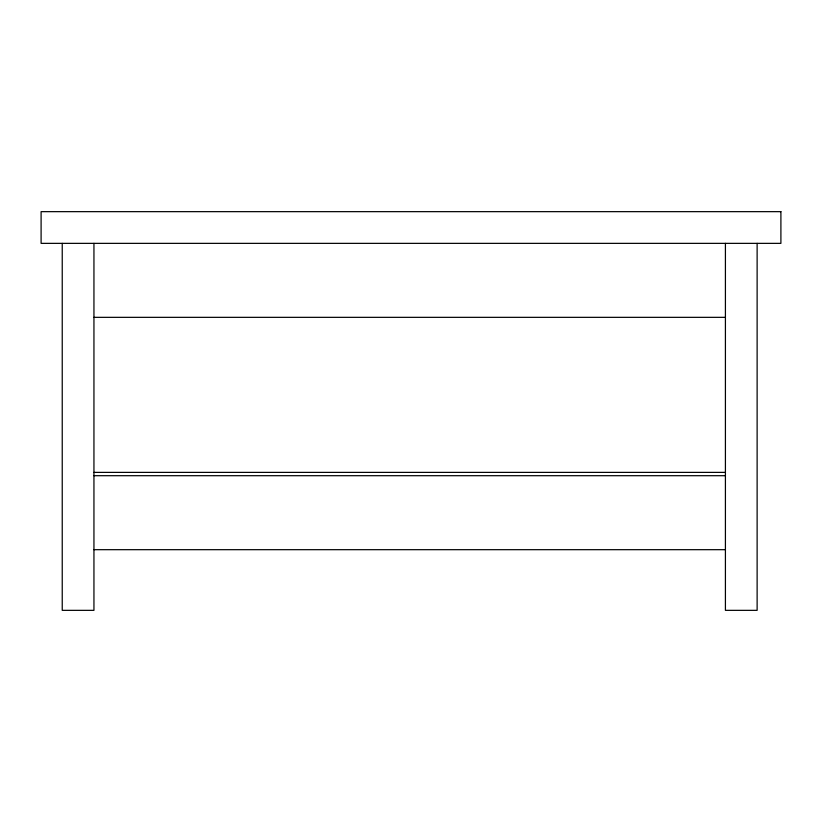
<?xml version="1.0" encoding="UTF-8"?>
<svg xmlns="http://www.w3.org/2000/svg" width="822" height="822" viewBox="0 0 822 822"><rect width="100%" height="100%" fill="white"/><g stroke="black" fill="none" stroke-linecap="round" stroke-linejoin="round"><path stroke-width="1.23" d="M93.944 317.343L725.415 317.343M93.944 472.383L725.415 472.383M93.944 475.702L725.415 475.702M93.944 549.682L725.415 549.682M757.124 243.363L757.124 610.345L725.415 610.345L725.415 243.363M93.944 243.363L93.944 610.345L62.236 610.345L62.236 243.363M780.9 211.655L41.1 211.655L41.1 243.363L780.9 243.363L780.9 211.655"/></g></svg>
